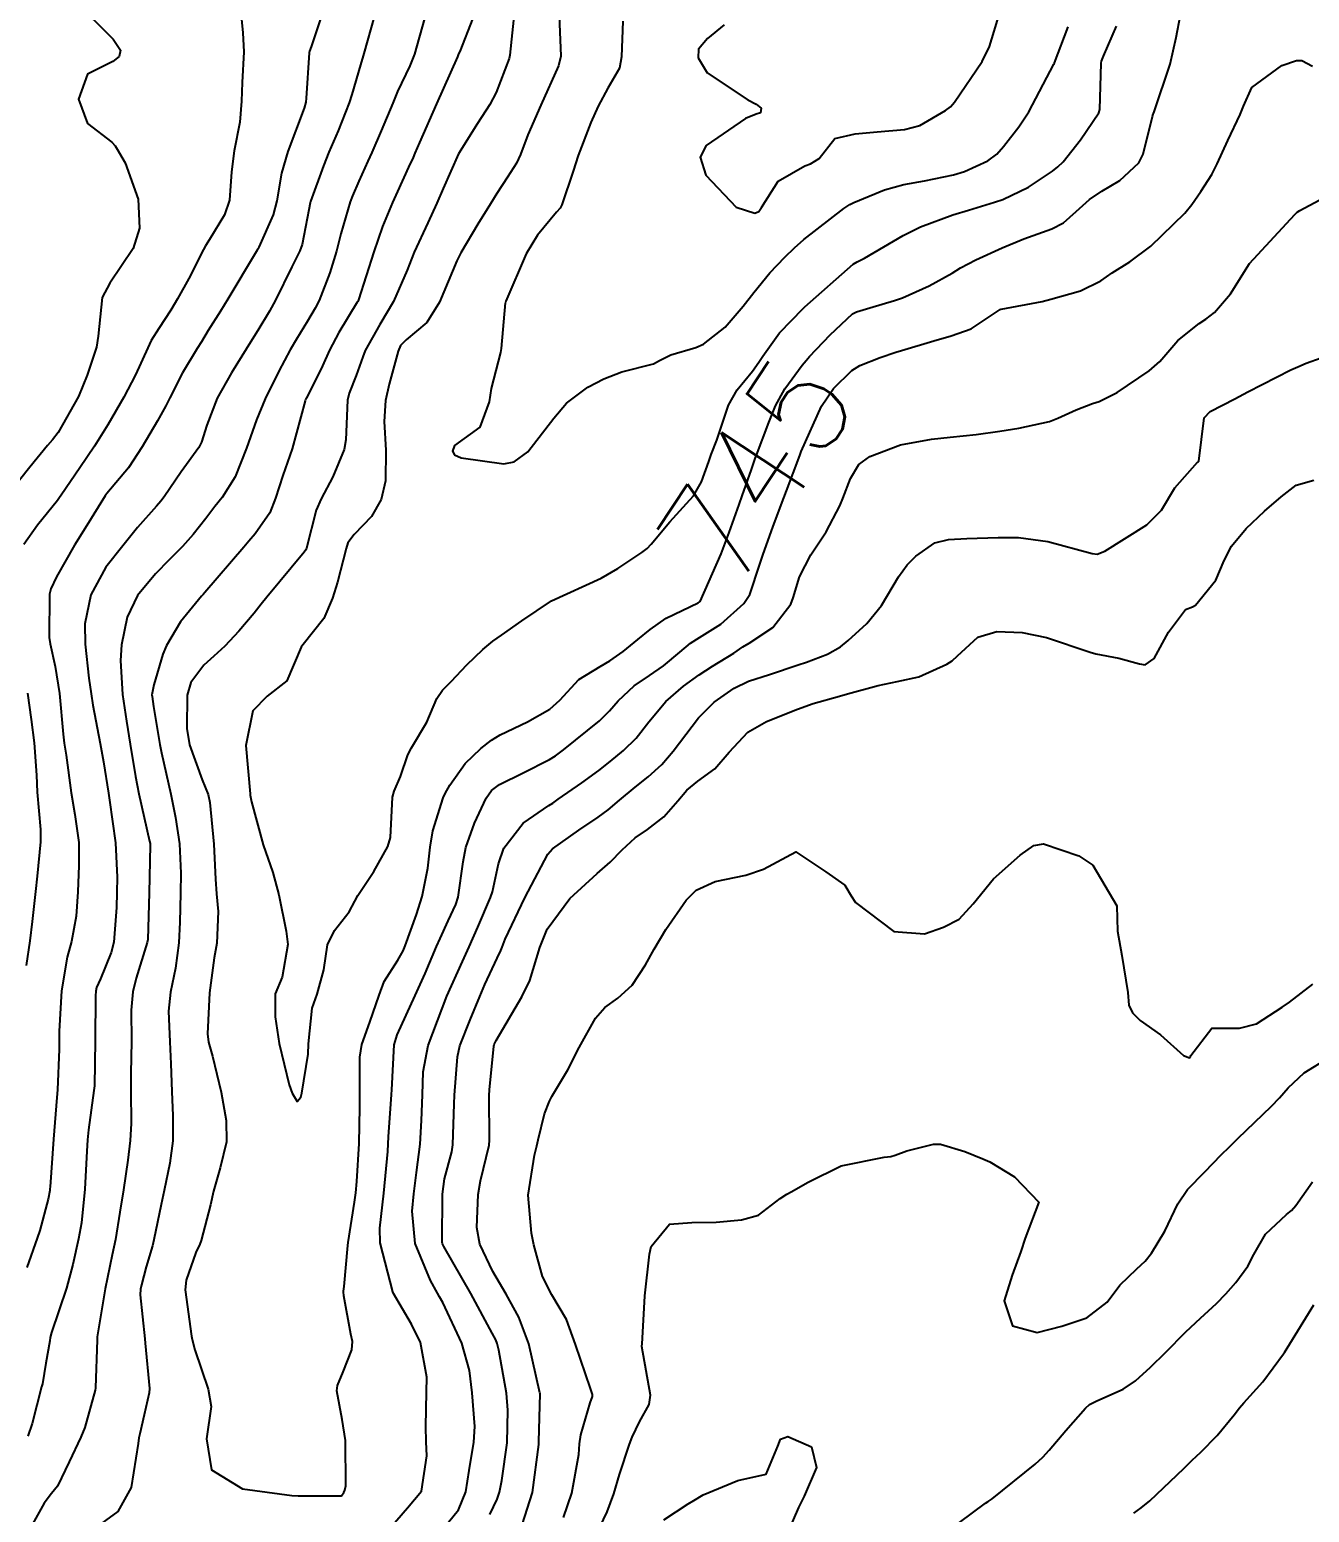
# Model space of a CAD drawing. Header units: metres. Extents: x 318500 to 325275, y 7408834 to 7428799.
# Drawn here: x 319765.6 to 319817.3, y 7411443 to 7411502.9 of the extents above; entities that cross this region are included whole.
import ezdxf
from ezdxf.enums import TextEntityAlignment as Align

# ---------------------------------------------------------------- set-up
doc = ezdxf.new("R2010")
doc.units = ezdxf.units.M
doc.header["$MEASUREMENT"] = 0
for name, color, linetype in [('Cotas', 45, 'Continuous'), ('Curvas de Nivel 1m', 11, 'Continuous'), ('Curvas de Nivel 5m', 15, 'Continuous')]:
    doc.layers.add(name, color=color, linetype=linetype)
doc.styles.add('Style-STANDARD', font='STANDARD.shx')

msp = doc.modelspace()

# ---------------------------------------------------------------- linework, layer by layer
at = {"layer": 'Curvas de Nivel 1m', "flags": 128}
for points, elevation in [([(319767.431, 7411504.054), (319769.017, 7411502.464), (319769.318, 7411502.025), (319769.266, 7411501.766), (319769.003, 7411501.568), (319767.986, 7411501.054), (319767.625, 7411500.05), (319767.989, 7411499.063), (319768.963, 7411498.306), (319769.1, 7411498.167), (319769.187, 7411498.027), (319769.503, 7411497.471), (319770.036, 7411496.013), (319770.088, 7411494.836), (319769.832, 7411494.016), (319768.886, 7411492.614), (319768.572, 7411492.035), (319768.418, 7411490.475), (319768.353, 7411490.037), (319767.975, 7411488.901), (319767.627, 7411488.048), (319766.805, 7411486.591), (319766.568, 7411486.297), (319766.373, 7411486.064), (319765.66, 7411485.198), (319764.77, 7411484.08)], 751), ([(319777.463, 7411503.487), (319777.014, 7411502.163), (319776.95, 7411501.982), (319776.939, 7411501.921), (319776.812, 7411500.093), (319776.797, 7411499.923), (319776.734, 7411499.68), (319776.08, 7411497.933), (319775.822, 7411497.062), (319775.624, 7411495.94), (319775.479, 7411495.384), (319774.902, 7411494.067), (319774.861, 7411493.991), (319774.837, 7411493.951), (319774.757, 7411493.811), (319773.654, 7411491.968), (319773.357, 7411491.488), (319772.861, 7411490.705), (319772.582, 7411490.255), (319772.414, 7411489.984), (319771.823, 7411489.002), (319771.31, 7411487.995), (319771.147, 7411487.667), (319770.811, 7411487.066), (319770.193, 7411486.009), (319769.64, 7411485.165), (319768.771, 7411484.126), (319768.728, 7411484.073), (319768.703, 7411484.031), (319767.959, 7411482.834), (319767.46, 7411482.049), (319766.727, 7411480.768), (319766.5, 7411480.285), (319766.451, 7411480.063), (319766.437, 7411478.319), (319766.473, 7411478.062), (319766.676, 7411477.143), (319766.858, 7411476.057), (319767, 7411474.411), (319767.043, 7411474.054), (319767.122, 7411473.564), (319767.323, 7411472.049), (319767.479, 7411471.165), (319767.629, 7411470.044), (319767.635, 7411469.109), (319767.592, 7411468.045), (319767.529, 7411467.061), (319767.34, 7411466.048), (319767.16, 7411465.411), (319766.929, 7411464.054), (319766.846, 7411462.417), (319766.844, 7411462.055), (319766.834, 7411461.695), (319766.772, 7411460.055), (319766.752, 7411459.749), (319766.613, 7411458.057), (319766.474, 7411456.133), (319766.468, 7411456.059), (319766.462, 7411455.996), (319766.394, 7411455.647), (319766.06, 7411454.377), (319765.947, 7411454.064), (319765.539, 7411452.881)], 749), ([(319779.558, 7411503.367), (319779.149, 7411501.898), (319779.114, 7411501.793), (319779.003, 7411501.429), (319778.659, 7411500.23), (319778.556, 7411499.904), (319778.105, 7411498.772), (319777.73, 7411497.912), (319777.51, 7411497.356), (319776.995, 7411495.919), (319776.979, 7411495.869), (319776.925, 7411495.576), (319776.646, 7411494.181), (319776.557, 7411493.925), (319776.241, 7411493.277), (319775.581, 7411491.939), (319775.327, 7411491.489), (319774.861, 7411490.705), (319774.571, 7411490.238), (319774.396, 7411489.957), (319773.799, 7411489.002), (319773.225, 7411487.974), (319772.809, 7411486.885), (319772.589, 7411486.195), (319772.476, 7411485.983), (319771.768, 7411485.008), (319771.085, 7411483.997), (319770.947, 7411483.818), (319770.764, 7411483.613), (319770.007, 7411482.755), (319769.407, 7411482.02), (319768.731, 7411481.157), (319768.122, 7411480.039), (319767.881, 7411478.864), (319767.891, 7411478.042), (319768.035, 7411476.674), (319768.128, 7411476.038), (319768.199, 7411475.58), (319768.497, 7411474.032), (319768.629, 7411473.301), (319768.826, 7411472.027), (319768.877, 7411471.755), (319769.118, 7411470.022), (319769.18, 7411468.635), (319769.17, 7411468.021), (319769.15, 7411467.422), (319769.046, 7411466.022), (319768.946, 7411465.602), (319768.508, 7411464.54), (319768.353, 7411464.181), (319768.32, 7411464.033), (319768.309, 7411463.844), (319768.288, 7411462.033), (319768.264, 7411460.222), (319768.246, 7411460.033), (319768.024, 7411458.438), (319767.982, 7411458.037), (319767.956, 7411457.578), (319767.878, 7411456.038), (319767.74, 7411454.679), (319767.625, 7411454.041), (319767.395, 7411453.004), (319767.139, 7411452.048), (319766.53, 7411450.265), (319766.48, 7411450.058), (319766.458, 7411449.918), (319766.304, 7411449.024), (319766.162, 7411448.192), (319766.132, 7411448.062), (319765.751, 7411446.582), (319765.58, 7411446.067)], 748), ([(319781.595, 7411503.298), (319781.19, 7411501.867), (319781.003, 7411501.389), (319780.507, 7411500.358), (319780.309, 7411499.88), (319779.847, 7411498.765), (319779.465, 7411497.892), (319779.305, 7411497.544), (319778.943, 7411496.738), (319778.686, 7411496.15), (319778.596, 7411495.903), (319778.21, 7411494.608), (319778.032, 7411493.909), (319777.771, 7411493.031), (319777.335, 7411491.915), (319777.18, 7411491.613), (319776.867, 7411491.08), (319776.422, 7411490.361), (319776.167, 7411489.93), (319775.704, 7411489.07), (319775.159, 7411487.945), (319774.811, 7411487.096), (319774.409, 7411485.956), (319773.945, 7411484.8), (319773.424, 7411483.97), (319773.131, 7411483.608), (319772.757, 7411483.114), (319772.256, 7411482.477), (319771.817, 7411481.989), (319771.282, 7411481.447), (319770.729, 7411480.879), (319769.997, 7411480.011), (319769.587, 7411479.136), (319769.363, 7411478.02), (319769.316, 7411477.385), (319769.402, 7411476.019), (319769.564, 7411474.931), (319769.708, 7411474.014), (319769.921, 7411472.71), (319770.054, 7411472.008), (319770.493, 7411470.089), (319770.51, 7411470.001), (319770.511, 7411469.933), (319770.473, 7411468.001), (319770.415, 7411466.118), (319770.399, 7411466.002), (319769.955, 7411464.561), (319769.813, 7411464.01), (319769.754, 7411463.273), (319769.762, 7411462.011), (319769.738, 7411460.734), (319769.737, 7411460.011), (319769.747, 7411458.693), (319769.708, 7411458.011), (319769.617, 7411457.217), (319769.432, 7411456.015), (319769.285, 7411455.118), (319769.112, 7411454.019), (319768.986, 7411453.395), (319768.694, 7411452.025), (319768.38, 7411450.089), (319768.376, 7411450.029), (319768.381, 7411449.967), (319768.311, 7411448.03), (319768.307, 7411448.012), (319768.289, 7411447.937), (319767.875, 7411446.427), (319767.722, 7411446.038), (319767.247, 7411445.042), (319766.775, 7411444.052), (319766.528, 7411443.764), (319766.23, 7411443.364), (319765.765, 7411442.516)], 747), ([(319783.547, 7411503.32), (319783.012, 7411501.977), (319782.971, 7411501.881), (319782.957, 7411501.841), (319782.92, 7411501.753), (319782.079, 7411499.854), (319781.393, 7411498.292), (319781.206, 7411497.866), (319781.13, 7411497.695), (319780.952, 7411497.304), (319780.499, 7411496.314), (319780.304, 7411495.879), (319779.898, 7411494.903), (319779.544, 7411493.89), (319778.925, 7411491.944), (319778.91, 7411491.9), (319778.898, 7411491.882), (319778.879, 7411491.848), (319778.138, 7411490.63), (319777.762, 7411489.911), (319777.469, 7411489.285), (319776.821, 7411487.982), (319776.799, 7411487.942), (319776.789, 7411487.92), (319776.775, 7411487.876), (319776.246, 7411485.928), (319775.866, 7411484.852), (319775.575, 7411483.938), (319775.35, 7411483.352), (319774.748, 7411482.502), (319774.498, 7411482.2), (319774.295, 7411481.957), (319772.721, 7411480.128), (319772.651, 7411480.05), (319772.582, 7411479.981), (319771.742, 7411478.952), (319771.173, 7411477.995), (319771.033, 7411477.648), (319770.666, 7411476.403), (319770.591, 7411476.071), (319770.589, 7411476.001), (319770.599, 7411475.94), (319770.655, 7411475.524), (319770.903, 7411473.997), (319770.973, 7411473.658), (319771.353, 7411471.993), (319771.538, 7411471.048), (319771.704, 7411469.989), (319771.756, 7411468.8), (319771.743, 7411467.988), (319771.714, 7411466.817), (319771.679, 7411465.989), (319771.542, 7411464.963), (319771.332, 7411463.992), (319771.251, 7411463.234), (319771.304, 7411461.992), (319771.354, 7411461.104), (319771.386, 7411459.991), (319771.425, 7411459.001), (319771.431, 7411457.99), (319771.304, 7411457.098), (319771.078, 7411455.993), (319770.965, 7411455.42), (319770.666, 7411453.997), (319770.603, 7411453.761), (319770.354, 7411452.905), (319770.164, 7411452.182), (319770.124, 7411452.003), (319770.11, 7411451.776), (319770.299, 7411450), (319770.317, 7411449.822), (319770.484, 7411447.998), (319770.47, 7411447.816), (319770.274, 7411446.934), (319770.095, 7411446.17), (319770.062, 7411446.003), (319770.029, 7411445.775), (319769.753, 7411444.007), (319769.214, 7411443.026), (319768.214, 7411442.301)], 746), ([(319787.034, 7411503.416), (319787.103, 7411501.789), (319787.004, 7411501.397), (319786.283, 7411499.8), (319785.766, 7411498.606), (319785.465, 7411497.812), (319785.308, 7411497.462), (319784.946, 7411496.902), (319784.516, 7411496.245), (319784.251, 7411495.827), (319783.746, 7411495.003), (319783.059, 7411493.838), (319783.003, 7411493.735), (319782.897, 7411493.523), (319782.197, 7411491.85), (319781.692, 7411491.033), (319780.857, 7411490.337), (319780.627, 7411490.1), (319780.524, 7411489.875), (319780.161, 7411488.549), (319780.016, 7411487.882), (319779.968, 7411487.039), (319780.027, 7411485.882), (319780.019, 7411484.644), (319779.842, 7411483.884), (319779.448, 7411483.201), (319778.749, 7411482.475), (319778.503, 7411482.143), (319778.425, 7411481.903), (319778.084, 7411480.548), (319777.876, 7411479.908), (319777.533, 7411479.087), (319776.692, 7411478.031), (319776.639, 7411477.972), (319776.613, 7411477.921), (319776.036, 7411476.563), (319775.239, 7411475.941), (319774.654, 7411475.35), (319774.377, 7411473.954), (319774.553, 7411472.009), (319774.559, 7411471.951), (319774.606, 7411471.686), (319775.078, 7411469.943), (319775.465, 7411468.833), (319775.716, 7411467.933), (319776.004, 7411466.462), (319776.068, 7411465.927), (319775.841, 7411464.599), (319775.558, 7411463.934), (319775.564, 7411463.007), (319775.721, 7411461.931), (319776.125, 7411460.255), (319776.252, 7411459.923), (319776.445, 7411459.583), (319776.605, 7411459.761), (319776.641, 7411459.918), (319776.896, 7411461.493), (319776.912, 7411461.916), (319777.059, 7411463.35), (319777.263, 7411463.912), (319777.527, 7411464.897), (319777.673, 7411465.909), (319777.963, 7411466.482), (319778.55, 7411467.235), (319778.778, 7411467.675), (319778.895, 7411467.895), (319779.552, 7411468.867), (319780.117, 7411469.877), (319780.214, 7411470.247), (319780.296, 7411471.875), (319780.371, 7411472.116), (319780.622, 7411472.703), (319780.925, 7411473.576), (319781.067, 7411473.864), (319781.688, 7411474.892), (319782.088, 7411475.849), (319782.322, 7411476.189), (319782.671, 7411476.54), (319783.306, 7411477.209), (319783.948, 7411477.827), (319784.356, 7411478.163), (319784.699, 7411478.415), (319785.526, 7411478.989), (319786.72, 7411479.79), (319788.729, 7411480.704), (319789.392, 7411481.095), (319790.362, 7411481.744), (319790.578, 7411481.906), (319790.745, 7411482.087), (319791.497, 7411482.991), (319792.171, 7411483.719), (319792.459, 7411484.031), (319792.783, 7411484.594), (319793.076, 7411485.426), (319793.173, 7411485.704), (319793.389, 7411486.284), (319793.87, 7411487.694), (319794.212, 7411488.307), (319794.841, 7411489.073), (319795.097, 7411489.427), (319795.253, 7411489.676), (319795.92, 7411490.613), (319796.879, 7411491.598), (319796.912, 7411491.627), (319796.943, 7411491.659), (319798.906, 7411493.384), (319799.056, 7411493.479), (319799.352, 7411493.623), (319800.919, 7411494.542), (319801.621, 7411494.895), (319802.928, 7411495.373), (319803.555, 7411495.571), (319804.603, 7411495.887), (319804.937, 7411496.003), (319805.986, 7411496.492), (319806.954, 7411497.144), (319807.163, 7411497.312), (319807.374, 7411497.516), (319808.076, 7411498.407), (319808.821, 7411499.502), (319808.857, 7411499.635), (319808.913, 7411501.501), (319808.929, 7411501.583), (319809.014, 7411501.788), (319809.535, 7411502.99)], 744), ([(319789.596, 7411503.19), (319789.547, 7411501.755), (319789.461, 7411501.297), (319788.991, 7411500.489), (319788.601, 7411499.766), (319788.305, 7411499.102), (319787.792, 7411497.778), (319787.592, 7411497.139), (319787.132, 7411495.787), (319787.064, 7411495.652), (319786.925, 7411495.489), (319786.156, 7411494.556), (319785.693, 7411493.808), (319784.881, 7411491.898), (319784.86, 7411491.841), (319784.853, 7411491.82), (319784.693, 7411489.981), (319784.666, 7411489.822), (319784.284, 7411488.369), (319784.205, 7411487.826), (319783.832, 7411486.807), (319782.802, 7411486.066), (319782.725, 7411485.841), (319782.798, 7411485.684), (319783.071, 7411485.562), (319784.793, 7411485.327), (319785.206, 7411485.401), (319785.76, 7411485.806), (319786.814, 7411487.171), (319787.331, 7411487.782), (319788.182, 7411488.417), (319788.835, 7411488.755), (319789.557, 7411489.035), (319790.844, 7411489.369), (319791.086, 7411489.497), (319791.533, 7411489.73), (319792.544, 7411490.026), (319792.857, 7411490.155), (319793.727, 7411490.837), (319794.459, 7411491.686), (319794.886, 7411492.246), (319795.534, 7411493.033), (319796.144, 7411493.668), (319796.528, 7411494.042), (319796.911, 7411494.38), (319798.522, 7411495.636), (319798.769, 7411495.796), (319798.934, 7411495.88), (319800.16, 7411496.393), (319800.945, 7411496.598), (319801.783, 7411496.757), (319802.951, 7411496.998), (319803.395, 7411497.132), (319804.333, 7411497.559), (319804.697, 7411497.821), (319804.969, 7411498.133), (319805.592, 7411498.93), (319806, 7411499.535), (319807.009, 7411501.456), (319807.027, 7411501.503), (319807.033, 7411501.52), (319807.578, 7411502.968)], 743), ([(319793.685, 7411503.045), (319793.022, 7411502.5), (319792.661, 7411502.069), (319792.647, 7411501.715), (319793.001, 7411501.107), (319794.649, 7411500.021), (319794.983, 7411499.851), (319795.179, 7411499.678), (319795.163, 7411499.493), (319794.978, 7411499.436), (319794.55, 7411499.261), (319792.965, 7411498.173), (319792.729, 7411497.713), (319792.949, 7411496.973), (319794.172, 7411495.691), (319794.927, 7411495.45), (319795.088, 7411495.518), (319795.201, 7411495.677), (319795.874, 7411496.743), (319796.955, 7411497.355), (319797.178, 7411497.436), (319797.534, 7411497.651), (319798.158, 7411498.456), (319798.975, 7411498.652), (319799.867, 7411498.726), (319800.978, 7411498.817), (319801.59, 7411498.985), (319802.622, 7411499.584), (319802.83, 7411499.744), (319802.994, 7411499.933), (319804.111, 7411501.563), (319804.4, 7411502.178), (319804.828, 7411503.553)], 742), ([(319780.218, 7411442.39), (319780.906, 7411443.184), (319781.473, 7411443.852), (319781.685, 7411445.279), (319781.657, 7411445.849), (319781.65, 7411446.468), (319781.672, 7411447.849), (319781.687, 7411448.461), (319781.437, 7411449.853), (319781.066, 7411450.597), (319780.34, 7411451.826), (319780.325, 7411451.855), (319780.316, 7411451.894), (319779.805, 7411453.878), (319779.786, 7411454.471), (319779.953, 7411455.877), (319780.111, 7411457.569), (319780.129, 7411457.874), (319780.142, 7411458.156), (319780.264, 7411459.873), (319780.271, 7411460.054), (319780.369, 7411461.872), (319780.484, 7411462.274), (319781.209, 7411463.859), (319781.614, 7411464.753), (319782.081, 7411465.847), (319782.218, 7411466.161), (319782.546, 7411466.874), (319782.855, 7411467.537), (319782.949, 7411467.836), (319783.151, 7411469.258), (319783.265, 7411469.833), (319783.606, 7411470.819), (319784.08, 7411471.825), (319784.3, 7411472.138), (319784.618, 7411472.375), (319785.581, 7411472.851), (319786.634, 7411473.387), (319786.883, 7411473.539), (319787.204, 7411473.782), (319788.652, 7411474.956), (319789.061, 7411475.351), (319789.407, 7411475.753), (319790.051, 7411476.364), (319790.676, 7411476.786), (319791.243, 7411477.17), (319791.903, 7411477.722), (319792.329, 7411478.082), (319792.699, 7411478.314), (319793.551, 7411478.854), (319794.485, 7411479.684), (319794.724, 7411480.053), (319795.138, 7411481.274), (319795.271, 7411481.675), (319795.66, 7411482.767), (319795.992, 7411483.668), (319796.202, 7411484.242), (319796.746, 7411485.661), (319796.762, 7411485.699), (319796.802, 7411485.821), (319797.622, 7411487.648), (319798.109, 7411488.362), (319798.842, 7411489.095), (319799.169, 7411489.301), (319799.99, 7411489.613), (319800.629, 7411489.828), (319800.854, 7411489.895), (319802.154, 7411490.294), (319802.864, 7411490.49), (319803.659, 7411490.777), (319804.838, 7411491.551), (319804.863, 7411491.567), (319804.88, 7411491.575), (319806.526, 7411491.885), (319806.887, 7411491.969), (319808.084, 7411492.316), (319808.898, 7411492.719), (319809.361, 7411493.035), (319810.07, 7411493.483), (319810.916, 7411494.107), (319812.291, 7411495.45), (319812.58, 7411495.8), (319812.943, 7411496.322), (319813.377, 7411497.012), (319813.596, 7411497.434), (319814.031, 7411498.373), (319814.523, 7411499.425), (319814.656, 7411499.76), (319815.001, 7411500.512), (319816.208, 7411501.402), (319816.799, 7411501.608), (319817.013, 7411501.606), (319817.446, 7411501.383)], 746), ([(319782.215, 7411442.174), (319782.968, 7411443.094), (319783.261, 7411443.83), (319783.393, 7411444.684), (319783.588, 7411445.827), (319783.628, 7411446.468), (319783.522, 7411447.828), (319783.411, 7411448.722), (319783.099, 7411449.832), (319782.336, 7411451.466), (319782.196, 7411451.7), (319782.111, 7411451.843), (319781.837, 7411452.358), (319781.216, 7411453.857), (319781.096, 7411455.153), (319781.162, 7411455.859), (319781.27, 7411456.719), (319781.413, 7411457.855), (319781.477, 7411458.811), (319781.514, 7411459.854), (319781.541, 7411460.777), (319781.739, 7411461.851), (319782.5, 7411463.84), (319783.123, 7411465.232), (319783.393, 7411465.831), (319783.751, 7411466.619), (319784.262, 7411467.823), (319784.332, 7411468.053), (319784.574, 7411469.184), (319784.797, 7411469.817), (319785.574, 7411470.826), (319786.606, 7411471.531), (319786.77, 7411471.625), (319786.992, 7411471.784), (319787.941, 7411472.449), (319788.628, 7411472.95), (319789.084, 7411473.304), (319789.622, 7411473.75), (319790.135, 7411474.255), (319790.652, 7411474.916), (319791.337, 7411475.73), (319792.043, 7411476.346), (319792.676, 7411476.806), (319793.222, 7411477.162), (319794.076, 7411477.689), (319794.445, 7411477.932), (319794.696, 7411478.083), (319795.663, 7411478.713), (319796.379, 7411479.663), (319796.474, 7411479.911), (319796.731, 7411480.758), (319797.192, 7411481.653), (319797.816, 7411482.582), (319798.364, 7411483.636), (319798.482, 7411483.927), (319798.786, 7411484.73), (319799.125, 7411485.295), (319799.572, 7411485.618), (319800.805, 7411486.096), (319802.067, 7411486.328), (319802.812, 7411486.398), (319803.863, 7411486.516), (319804.816, 7411486.645), (319805.595, 7411486.762), (319806.823, 7411487.041), (319807.169, 7411487.173), (319807.9, 7411487.509), (319808.57, 7411487.765), (319808.833, 7411487.849), (319809.558, 7411488.21), (319810.846, 7411489.074), (319811.279, 7411489.464), (319812.013, 7411490.303), (319812.873, 7411490.992), (319813.146, 7411491.168), (319813.484, 7411491.434), (319814.134, 7411492.185), (319814.91, 7411493.42), (319816.728, 7411495.393), (319816.834, 7411495.489), (319816.932, 7411495.554), (319818.123, 7411496.191)], 747), ([(319784.226, 7411442.917), (319784.525, 7411443.526), (319784.624, 7411443.814), (319784.713, 7411444.281), (319784.925, 7411445.81), (319784.961, 7411447.128), (319784.9, 7411447.811), (319784.588, 7411449.544), (319784.523, 7411449.817), (319784.467, 7411449.963), (319784.324, 7411450.233), (319783.459, 7411451.829), (319782.368, 7411453.728), (319782.317, 7411453.841), (319782.305, 7411453.907), (319782.323, 7411455.841), (319782.406, 7411456.458), (319782.696, 7411457.558), (319782.74, 7411457.837), (319782.79, 7411459.492), (319782.801, 7411459.836), (319782.921, 7411461.388), (319783.023, 7411461.835), (319783.436, 7411462.885), (319783.82, 7411463.827), (319784.023, 7411464.309), (319784.523, 7411465.374), (319784.672, 7411465.673), (319784.731, 7411465.817), (319784.852, 7411466.132), (319785.639, 7411467.804), (319786.578, 7411469.571), (319786.762, 7411469.787), (319787.83, 7411470.533), (319788.6, 7411471.061), (319789.002, 7411471.359), (319789.472, 7411471.751), (319790.095, 7411472.268), (319790.624, 7411472.696), (319791.175, 7411473.189), (319791.634, 7411473.725), (319792.654, 7411475.069), (319793.282, 7411475.701), (319794.093, 7411476.264), (319794.673, 7411476.546), (319795.522, 7411476.827), (319796.683, 7411477.215), (319797.015, 7411477.325), (319797.863, 7411477.642), (319798.388, 7411477.941), (319798.698, 7411478.196), (319799.451, 7411478.877), (319800.049, 7411479.61), (319800.732, 7411480.766), (319801.082, 7411481.251), (319801.434, 7411481.593), (319802.202, 7411482.132), (319802.75, 7411482.273), (319803.49, 7411482.307), (319804.758, 7411482.356), (319805.573, 7411482.353), (319806.757, 7411482.191), (319808.554, 7411481.7), (319808.752, 7411481.684), (319809.06, 7411481.802), (319810.764, 7411482.87), (319811.352, 7411483.461), (319811.886, 7411484.351), (319812.799, 7411485.389), (319812.829, 7411485.41), (319812.855, 7411485.439), (319813.078, 7411487.186), (319813.313, 7411487.435), (319814.309, 7411487.951), (319814.838, 7411488.235), (319816.578, 7411489.124), (319816.849, 7411489.248), (319817.186, 7411489.385), (319818.397, 7411489.827)], 748), ([(319785.531, 7411442.49), (319785.946, 7411443.794), (319786.203, 7411445.734), (319786.209, 7411445.791), (319786.21, 7411445.841), (319786.262, 7411447.79), (319786.255, 7411447.827), (319785.801, 7411449.798), (319785.404, 7411450.877), (319784.895, 7411451.812), (319784.354, 7411452.721), (319783.829, 7411453.825), (319783.704, 7411454.503), (319783.757, 7411455.826), (319783.851, 7411456.381), (319784.197, 7411457.822), (319784.219, 7411458.026), (319784.208, 7411459.822), (319784.219, 7411460.057), (319784.392, 7411461.821), (319784.411, 7411461.891), (319784.482, 7411462.048), (319785.527, 7411463.805), (319785.84, 7411464.47), (319786.243, 7411465.794), (319786.541, 7411466.545), (319787.455, 7411467.777), (319788.57, 7411468.794), (319789.087, 7411469.243), (319789.567, 7411469.75), (319790.103, 7411470.229), (319790.592, 7411470.57), (319791.26, 7411471.071), (319791.816, 7411471.722), (319792.182, 7411472.151), (319792.622, 7411472.514), (319793.311, 7411473.019), (319793.892, 7411473.691), (319794.648, 7411474.493), (319795.404, 7411474.921), (319796.658, 7411475.423), (319797.292, 7411475.651), (319798.346, 7411475.953), (319798.666, 7411476.041), (319799.91, 7411476.373), (319800.674, 7411476.536), (319801.548, 7411476.721), (319802.685, 7411477.238), (319802.896, 7411477.367), (319803.116, 7411477.574), (319803.934, 7411478.329), (319804.705, 7411478.553), (319805.724, 7411478.515), (319806.702, 7411478.315), (319808.475, 7411477.72), (319808.692, 7411477.659), (319809.626, 7411477.486), (319810.459, 7411477.246), (319810.687, 7411477.216), (319811.05, 7411477.465), (319811.627, 7411478.536), (319812.317, 7411479.446), (319812.604, 7411479.56), (319812.723, 7411479.626), (319813.541, 7411480.629), (319813.877, 7411481.429), (319814.178, 7411482.003), (319814.763, 7411482.716), (319815.508, 7411483.409), (319816.186, 7411483.992), (319816.786, 7411484.469), (319817.498, 7411484.67)], 749), ([(319788.362, 7411441.758), (319788.962, 7411443.02), (319789.238, 7411443.75), (319789.465, 7411444.53), (319789.868, 7411445.744), (319789.98, 7411446.027), (319790.274, 7411446.656), (319790.669, 7411447.35), (319790.715, 7411447.734), (319790.364, 7411449.695), (319790.368, 7411449.739), (319790.374, 7411449.792), (319790.482, 7411451.738), (319790.674, 7411453.427), (319790.748, 7411453.734), (319791.479, 7411454.629), (319792.385, 7411454.693), (319793.372, 7411454.708), (319794.387, 7411454.808), (319795.074, 7411454.989), (319795.959, 7411455.664), (319796.222, 7411455.842), (319796.403, 7411455.931), (319797.087, 7411456.33), (319798.414, 7411456.989), (319800.154, 7411457.341), (319800.418, 7411457.369), (319800.595, 7411457.422), (319801.063, 7411457.594), (319802.15, 7411457.856), (319802.424, 7411457.855), (319803.411, 7411457.565), (319804.133, 7411457.27), (319804.416, 7411457.147), (319805.415, 7411456.54), (319806.4, 7411455.52), (319805.845, 7411454.061), (319805.665, 7411453.531), (319805.315, 7411452.576), (319804.995, 7411451.54), (319805.328, 7411450.533), (319806.327, 7411450.258), (319807.327, 7411450.513), (319808.333, 7411450.849), (319809.153, 7411451.488), (319809.663, 7411452.168), (319810.36, 7411452.83), (319810.69, 7411453.141), (319810.949, 7411453.461), (319811.487, 7411454.35), (319812.003, 7411455.446), (319812.406, 7411456.029), (319813.098, 7411456.748), (319813.764, 7411457.427), (319814.098, 7411457.759), (319814.437, 7411458.09), (319815.787, 7411459.4), (319816.114, 7411459.736), (319816.461, 7411460.129), (319817.115, 7411460.735), (319818.122, 7411461.365)], 751), ([(319803.2, 7411442.591), (319804.237, 7411443.365), (319804.353, 7411443.434), (319804.516, 7411443.546), (319806.254, 7411444.94), (319806.555, 7411445.219), (319806.814, 7411445.514), (319807.482, 7411446.298), (319808.286, 7411447.207), (319808.441, 7411447.345), (319808.734, 7411447.493), (319809.798, 7411447.977), (319810.303, 7411448.308), (319810.912, 7411448.86), (319811.508, 7411449.452), (319812.328, 7411450.282), (319812.928, 7411450.84), (319813.569, 7411451.428), (319813.953, 7411451.817), (319814.353, 7411452.282), (319814.836, 7411452.94), (319815.081, 7411453.409), (319815.551, 7411454.234), (319816.394, 7411455.02), (319816.596, 7411455.188), (319816.776, 7411455.384), (319817.449, 7411456.34)], 752), ([(319810.232, 7411442.962), (319810.527, 7411443.175), (319810.879, 7411443.46), (319812.253, 7411444.773), (319812.588, 7411445.105), (319812.932, 7411445.433), (319813.593, 7411446.104), (319814.283, 7411446.934), (319814.493, 7411447.211), (319814.671, 7411447.414), (319815.443, 7411448.263), (319816.279, 7411449.391), (319816.321, 7411449.455), (319817.498, 7411451.373)], 753), ([(319791.257, 7411442.692), (319792.235, 7411443.344), (319792.469, 7411443.474), (319792.844, 7411443.701), (319794.246, 7411444.282), (319795.382, 7411444.536), (319795.857, 7411445.664), (319795.973, 7411445.955), (319796.266, 7411446.059), (319797.214, 7411445.646), (319797.419, 7411444.81), (319796.928, 7411443.65), (319796.697, 7411443.189), (319796.217, 7411442.106)], 752)]:
    msp.add_lwpolyline(points, dxfattribs=dict(at, elevation=elevation))
at = {"layer": 'Curvas de Nivel 5m', "flags": 128}
for points, elevation in [([(319774.136, 7411503.964), (319774.252, 7411502.731), (319774.291, 7411501.961), (319774.236, 7411500.716), (319774.2, 7411499.962), (319774.131, 7411499.122), (319773.901, 7411497.966), (319773.799, 7411497.116), (319773.723, 7411495.968), (319773.517, 7411495.375), (319772.906, 7411494.387), (319772.751, 7411494.132), (319772.673, 7411493.982), (319772.07, 7411492.807), (319771.618, 7411491.993), (319771.346, 7411491.523), (319770.862, 7411490.784), (319770.554, 7411490.305), (319770.42, 7411490.006), (319769.927, 7411488.921), (319769.458, 7411488.02), (319768.809, 7411486.9), (319768.264, 7411486.038), (319767.673, 7411485.16), (319766.916, 7411484.058), (319766.857, 7411483.971), (319766.767, 7411483.852), (319765.967, 7411482.853), (319765.41, 7411482.073)], 750), ([(319785.232, 7411503.622), (319785.039, 7411501.82), (319785.008, 7411501.693), (319784.49, 7411500.323), (319784.229, 7411499.828), (319783.738, 7411499.067), (319782.96, 7411497.84), (319782.349, 7411496.439), (319782.087, 7411495.853), (319781.721, 7411495.055), (319781.177, 7411493.866), (319780.893, 7411493.148), (319780.338, 7411491.878), (319779.795, 7411490.957), (319779.202, 7411489.895), (319779.099, 7411489.644), (319778.835, 7411488.897), (319778.554, 7411488.173), (319778.486, 7411487.903), (319778.417, 7411486.291), (319778.348, 7411485.905), (319777.896, 7411484.797), (319777.413, 7411483.914), (319777.217, 7411483.462), (319776.822, 7411481.919), (319776.801, 7411481.858), (319776.738, 7411481.759), (319775.232, 7411479.942), (319775.003, 7411479.659), (319774.71, 7411479.297), (319774.091, 7411478.568), (319773.528, 7411477.967), (319773.09, 7411477.568), (319772.678, 7411477.194), (319772.158, 7411476.495), (319772.01, 7411475.986), (319771.989, 7411474.644), (319772.105, 7411473.985), (319772.619, 7411472.565), (319772.851, 7411471.976), (319772.93, 7411471.65), (319773.091, 7411469.972), (319773.147, 7411468.553), (319773.195, 7411467.97), (319773.265, 7411467.254), (319773.203, 7411465.97), (319773.105, 7411465.388), (319772.913, 7411463.974), (319772.831, 7411462.322), (319772.87, 7411461.974), (319773.027, 7411461.416), (319773.379, 7411459.966), (319773.58, 7411458.815), (319773.591, 7411457.962), (319773.344, 7411456.901), (319773.078, 7411455.97), (319772.946, 7411455.417), (319772.578, 7411453.977), (319772.518, 7411453.827), (319772.363, 7411453.482), (319771.962, 7411452.367), (319771.922, 7411451.984), (319772.187, 7411450.116), (319772.209, 7411449.981), (319772.314, 7411449.552), (319772.862, 7411447.971), (319772.982, 7411447.267), (319772.787, 7411445.972), (319772.992, 7411444.713), (319774.24, 7411443.95), (319776.236, 7411443.676), (319776.488, 7411443.666), (319778.237, 7411443.669), (319778.336, 7411443.801), (319778.377, 7411443.898), (319778.415, 7411444.07), (319778.396, 7411445.898), (319778.273, 7411446.74), (319778.053, 7411447.902), (319778.082, 7411448.114), (319778.302, 7411448.672), (319778.658, 7411449.552), (319778.685, 7411449.895), (319778.616, 7411450.189), (319778.338, 7411451.745), (319778.32, 7411451.9), (319778.319, 7411451.921), (319778.343, 7411452.11), (319778.502, 7411453.764), (319778.516, 7411453.898), (319778.768, 7411455.521), (319778.82, 7411455.894), (319778.863, 7411456.351), (319778.957, 7411457.892), (319778.979, 7411459.355), (319778.978, 7411459.892), (319778.987, 7411461.377), (319779.063, 7411461.891), (319779.386, 7411462.784), (319779.757, 7411463.881), (319779.958, 7411464.429), (319780.521, 7411465.295), (319780.731, 7411465.663), (319780.811, 7411465.866), (319781.272, 7411467.137), (319781.503, 7411467.856), (319781.725, 7411469.006), (319781.815, 7411469.851), (319781.926, 7411470.514), (319782.348, 7411471.844), (319782.432, 7411472.024), (319782.618, 7411472.352), (319783.239, 7411473.226), (319783.871, 7411473.828), (319784.295, 7411474.172), (319784.646, 7411474.388), (319785.754, 7411474.907), (319786.656, 7411475.421), (319787.053, 7411475.784), (319787.824, 7411476.621), (319788.681, 7411477.14), (319789.072, 7411477.368), (319789.608, 7411477.751), (319790.21, 7411478.233), (319790.703, 7411478.639), (319791.347, 7411479.094), (319792.647, 7411479.711), (319792.721, 7411479.771), (319793.566, 7411481.698), (319793.892, 7411482.554), (319794.301, 7411483.687), (319794.423, 7411484.037), (319794.791, 7411485.098), (319794.94, 7411485.537), (319794.994, 7411485.678), (319795.497, 7411486.989), (319795.771, 7411487.67), (319796.143, 7411488.354), (319796.845, 7411489.305), (319797.002, 7411489.503), (319797.142, 7411489.656), (319797.973, 7411490.534), (319798.876, 7411491.375), (319799.039, 7411491.466), (319799.574, 7411491.62), (319800.573, 7411491.916), (319800.886, 7411492.03), (319801.971, 7411492.513), (319802.902, 7411493.03), (319803.24, 7411493.24), (319803.852, 7411493.566), (319804.915, 7411494.051), (319805.786, 7411494.404), (319806.923, 7411494.812), (319807.392, 7411495.049), (319807.899, 7411495.51), (319808.44, 7411496.003), (319808.942, 7411496.332), (319809.673, 7411496.765), (319810.434, 7411497.478), (319810.616, 7411497.824), (319810.988, 7411499.342), (319811.017, 7411499.442), (319811.026, 7411499.469), (319811.053, 7411499.531), (319811.698, 7411501.46), (319811.948, 7411502.534), (319812.113, 7411503.454)], 745), ([(319765.564, 7411476.071), (319765.714, 7411475.005), (319765.829, 7411474.068), (319765.923, 7411472.764), (319765.956, 7411472.067), (319766.087, 7411470.566), (319766.091, 7411470.065), (319765.948, 7411468.685), (319765.882, 7411468.067), (319765.755, 7411466.855), (319765.65, 7411466.069), (319765.514, 7411465.071)], 750), ([(319787.21, 7411442.791), (319787.537, 7411443.771), (319787.818, 7411445.329), (319787.855, 7411445.766), (319787.907, 7411446.124), (319788.285, 7411447.418), (319788.37, 7411447.678), (319788.376, 7411447.759), (319788.294, 7411448), (319787.689, 7411449.769), (319787.332, 7411450.777), (319786.731, 7411451.784), (319786.351, 7411452.513), (319786.005, 7411453.795), (319785.91, 7411454.264), (319785.784, 7411455.799), (319786.039, 7411457.419), (319786.127, 7411457.794), (319786.177, 7411458.04), (319786.439, 7411459.089), (319786.635, 7411459.599), (319786.739, 7411459.786), (319787.374, 7411460.868), (319787.833, 7411461.77), (319788.492, 7411462.946), (319788.878, 7411463.375), (319789.394, 7411463.751), (319789.973, 7411464.28), (319790.52, 7411465.101), (319790.865, 7411465.735), (319791.342, 7411466.528), (319792.159, 7411467.716), (319792.564, 7411468.12), (319793.335, 7411468.466), (319794.57, 7411468.722), (319795.286, 7411468.96), (319796.58, 7411469.66), (319797.792, 7411468.861), (319798.567, 7411468.315), (319798.825, 7411467.889), (319798.999, 7411467.623), (319800.543, 7411466.441), (319801.781, 7411466.348), (319802.546, 7411466.625), (319803.18, 7411466.941), (319803.741, 7411467.562), (319804.57, 7411468.578), (319805.644, 7411469.534), (319806.194, 7411469.917), (319806.587, 7411469.981), (319808.015, 7411469.506), (319808.584, 7411469.131), (319809.541, 7411467.485), (319809.569, 7411466.46), (319809.744, 7411465.482), (319809.997, 7411463.989), (319810.031, 7411463.477), (319810.18, 7411463.158), (319810.494, 7411462.847), (319811.304, 7411462.269), (319812.237, 7411461.444), (319812.479, 7411461.35), (319812.518, 7411461.401), (319812.534, 7411461.439), (319813.388, 7411462.54), (319814.497, 7411462.54), (319815.191, 7411462.718), (319816.226, 7411463.394), (319816.512, 7411463.597), (319817.463, 7411464.32)], 750)]:
    msp.add_lwpolyline(points, dxfattribs=dict(at, elevation=elevation))

# ---------------------------------------------------------------- texts
at = {"layer": 'Cotas', "style": 'Style-STANDARD'}
msp.add_text('745', height=4, rotation=56.54421, dxfattribs=at).set_placement((319794.994, 7411485.097, 745), align=Align.MIDDLE_CENTER)

doc.saveas('drawing.dxf')
